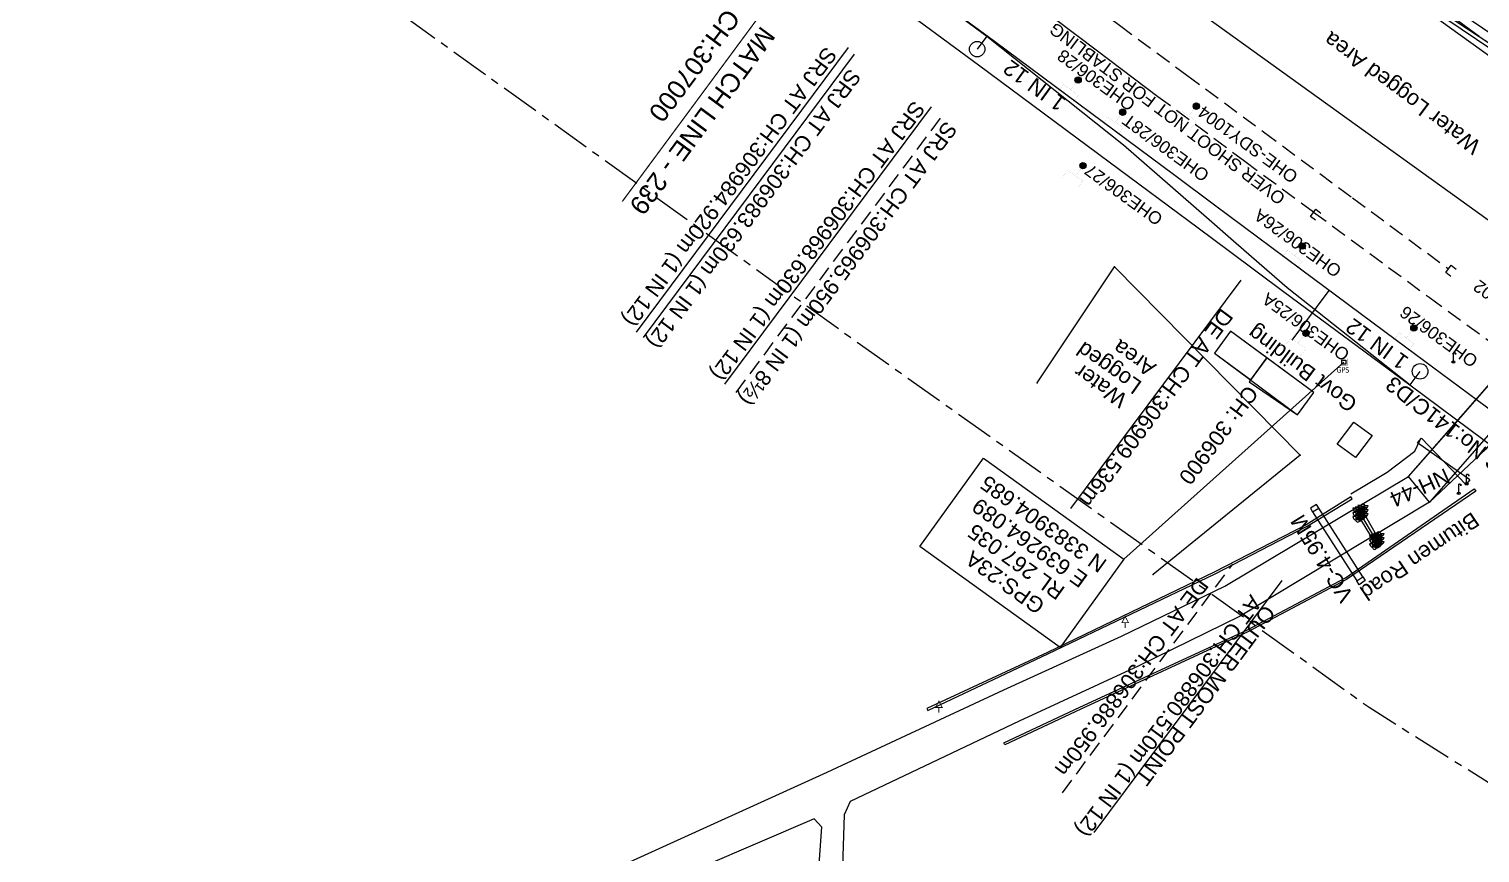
# Model space of a CAD drawing. Header units: metres. Extents: x 628572 to 650094, y 3375792 to 3391117.
# Drawn here: x 639052.5 to 639286, y 3383825.7 to 3383958.3 of the extents above; entities that cross this region are included whole.
import ezdxf
from ezdxf.enums import TextEntityAlignment as Align

# ---------------------------------------------------------------- set-up
doc = ezdxf.new("R2010")
doc.units = ezdxf.units.M
doc.header["$MEASUREMENT"] = 0
for name, pattern in [('CENTER', [2, 1.25, -0.25, 0.25, -0.25]), ('DASHED', [0.75, 0.5, -0.25]), ('PHANTOM2', [1.25, 0.625, -0.125, 0.125, -0.125, 0.125, -0.125])]:
    doc.linetypes.add(name, pattern=pattern)
for name, color, linetype, lineweight in [('Arch', 7, 'Continuous', 0), ('DFCC BOUNDARY', 6, 'CENTER', 0), ('Existing Chainage', 7, 'Continuous', 0), ('Existing IR Track', 143, 'Continuous', 0), ('Existing Railway Boundary', 7, 'CENTER', 0), ('Gate', 251, 'Continuous', 0), ('Govt buliding', 251, 'Continuous', 0), ('GPS', 251, 'Continuous', 0), ('Grill', 251, 'Continuous', 0), ('Lamp_Post', 7, 'Continuous', 0), ('MATCH LINE', 7, 'Continuous', 0), ('OHE MAST', 8, 'Continuous', 0), ('Pavers', 7, 'Continuous', 0), ('Retaining Wall', 251, 'Continuous', 0), ("SADHUGARH STN SRJ's", 251, 'Continuous', 0), ('Sign Board', 251, 'Continuous', 0), ('Subroad Edge', 34, 'Continuous', 0), ('Text', 251, 'Continuous', 0), ('TOPOSTYLEREMARK', 251, 'Continuous', 0), ('Water Logged Area', 5, 'Continuous', 0)]:
    doc.layers.add(name, color=color, linetype=linetype, lineweight=lineweight)
doc.styles.get("Standard").update_dxf_attribs({"font": 'arial.ttf'})
doc.styles.add('street name', font='tahoma.ttf', dxfattribs={"height": 2})
doc.styles.add('Style-Arial', font='arial.ttf')
doc.styles.add('Text', font='arial.ttf', dxfattribs={"height": 2})

# ---------------------------------------------------------------- blocks, each defined once
blk = doc.blocks.new('GPS')
at = {"const_width": 0.0279, "flags": 128}
blk.add_lwpolyline([(0.56, -0.56), (-0.56, -0.56), (-0.56, 0.56), (0.56, 0.56), (0.56, -0.56)], close=True, dxfattribs=at)
at = {"flags": 128}
blk.add_lwpolyline([(0.33, -0.33), (-0.33, -0.33), (-0.33, 0.33), (0.33, 0.33), (0.33, -0.33)], close=True, dxfattribs=at)
at = {"style": 'street name'}
blk.add_text('GPS', height=0.868, dxfattribs=at).set_placement((-1.16, -1.69, -111.29))
blk = doc.blocks.new('GT')
at = {"layer": 'Gate'}
for p, q in [((-0.5, -0.5), (-0.5, 0.5)), ((-0.5, 0.5), (0.5, -0.5)), ((0.5, 0.5), (0.5, -0.5))]:
    blk.add_line(p, q, dxfattribs=at)
at = {"layer": 'Gate', "flags": 128}
blk.add_lwpolyline([(0.5, 0.5), (-0.5, -0.5)], dxfattribs=at)
blk = doc.blocks.new('LP')
at = {"flags": 128}
for points in [[(0, 0), (0, 1.5)], [(0.25, 1.35), (0.44, 1.35)]]:
    blk.add_lwpolyline(points, dxfattribs=at)
for centre, radius, start, end in [((0.07, 0.99), 0.519, 57.6425, 97.3165), ((0.34, 1.33), 0.094, 11.7012, 168.0476)]:
    blk.add_arc(centre, radius, start, end)
at = {"extrusion": (0, 0, -1)}
blk.add_ellipse((0, 0.01), major_axis=(0.308, 0), ratio=0.400495, dxfattribs=at)
blk.add_ellipse((0.35, 1.36), major_axis=(0.0017, 0.0438), ratio=0.461056, start_param=1.74022, end_param=4.575836)
blk = doc.blocks.new('TSB')
at = {"const_width": 0.132, "flags": 128}
blk.add_lwpolyline([(-0.51, 0.84), (0.54, 0.84), (0, 1.85), (-0.51, 0.84)], close=True, dxfattribs=at)
at = {"const_width": 0.142, "flags": 128}
blk.add_lwpolyline([(0, 0.84), (0, 0)], dxfattribs=at)
blk = doc.blocks.new('SIG')
for color, points in [(1, [(-0.22, 0.42, 0.180295), (-0.01, 0.33, -0.00255), (0.01, 0.33, -0.00255), (0.02, 0.33, 0.180295), (0.23, 0.42, -0.002654), (0.25, 0.44, 0.184495), (0.33, 0.65, 1.000001), (-0.32, 0.65, 0.184495), (-0.24, 0.44, -0.002654)]), (2, [(0.23, -0.23, -0.002654), (0.25, -0.21, 0.184495), (0.33, 0.01, 1.000001), (-0.32, 0.01, 0.184495), (-0.24, -0.21, -0.002654), (-0.22, -0.23, 0.180295), (-0.01, -0.32, -0.00255), (0.01, -0.32, -0.00255), (0.02, -0.32, 0.180295)]), (3, [(0.23, -0.88, -0.002654), (0.25, -0.86, 0.184495), (0.33, -0.64, 1.000001), (-0.32, -0.64, 0.184495), (-0.24, -0.86, -0.002654), (-0.22, -0.88, 0.395599)])]:
    blk.add_hatch(color=color).paths.add_polyline_path(points)
for p, q in [((-0.31, 0.98), (-0.32, -0.9)), ((0.33, -0.9), (0.32, 0.98))]:
    blk.add_line(p, q)
at = {"flags": 128}
for points in [[(-0.31, 0.98), (-0.81, 0.98, 0.198758), (-0.42, 0.41, 0.003814), (-0.31, 0.39)], [(-0.31, 0.33), (-0.81, 0.33, 0.198758), (-0.42, -0.23, 0.003727), (-0.32, -0.26)], [(0.32, 0.98), (0.82, 0.98, -0.198758), (0.44, 0.41, -0.003814), (0.32, 0.39)], [(0.32, 0.33), (0.82, 0.33, -0.198758), (0.44, -0.23, -0.003727), (0.33, -0.26)], [(-0.32, -0.32), (-0.81, -0.32, 0.198758), (-0.42, -0.88, 0.003639), (-0.32, -0.9)], [(0.33, -0.32), (0.82, -0.32, -0.198758), (0.44, -0.88, -0.003639), (0.33, -0.9)]]:
    blk.add_lwpolyline(points, format="xyb", dxfattribs=at)
for centre, radius, start, end in [((0.01, 0.91), 0.324, 12.4049, 167.5951), ((0.01, 0.81), 0.357, 27.7578, 152.2422), ((0.01, -0.9), 0.324, 181.4572, 358.5428)]:
    blk.add_arc(centre, radius, start, end)
blk = doc.blocks.new('OHE MAST')
h = blk.add_hatch(color=256)
edge = h.paths.add_edge_path()
edge.add_arc((0, 0), 0.514, 0, 360)
at = {"const_width": 0.01, "flags": 128}
for points in [[(1.5, 3.5), (1.5, 2), (-1.5, 2), (-1.5, 3.5)], [(0, 2), (0, 0)]]:
    blk.add_lwpolyline(points, dxfattribs=at)
blk.add_circle((0, 0), 0.514)

msp = doc.modelspace()

# ---------------------------------------------------------------- linework, layer by layer
at = {"layer": 'Arch', "linetype": 'Continuous', "flags": 128}
for points in [[(639259.0594, 3383880.5843), (639260.0556, 3383881.164), (639259.7078, 3383881.7609), (639258.7115, 3383881.1811), (639259.0594, 3383880.5843)], [(639266.1725, 3383869.4782), (639267.1378, 3383870.1385), (639267.5582, 3383869.5185), (639266.5929, 3383868.8582), (639266.1725, 3383869.4782)]]:
    msp.add_lwpolyline(points, close=True, dxfattribs=at)
for points in [[(639267.1378, 3383870.1385), (639260.0556, 3383881.164)], [(639259.0594, 3383880.5843), (639266.1725, 3383869.4782)]]:
    msp.add_lwpolyline(points, dxfattribs=at)
at = {"layer": 'DFCC BOUNDARY', "ltscale": 5, "flags": 128}
msp.add_lwpolyline([(639330.3344, 3383899.5156), (639318.2605, 3383908.4746), (639330.1698, 3383924.5422), (639289.9442, 3383954.1409), (639249.4413, 3383983.465), (639208.9797, 3384012.5713), (639168.287, 3384041.646), (639127.3545, 3384070.5066), (639086.9912, 3384100.02), (639106.7272, 3384126.468), (639106.7272, 3384126.468), (639068.4496, 3384158.8483), (639029.3258, 3384190.0243), (638987.5451, 3384217.7937), (638945.5622, 3384245.1274), (638903.8458, 3384272.8226), (638862.2382, 3384300.6609), (638820.952, 3384328.8942), (638803.642, 3384305.6269), (638800.4356, 3384308.0183)], dxfattribs=at)
at = {"layer": 'Existing Chainage', "color": 7, "linetype": 'Continuous', "lineweight": 13, "flags": 128}
msp.add_lwpolyline([(639255.8001, 3383908.1886), (639261.7642, 3383916.2154)], dxfattribs=at)
at = {"layer": 'Existing IR Track'}
for points in [[(639022.1876, 3384100.3468), (639040.3753, 3384086.7935), (639059.5343, 3384072.6305), (639075.6389, 3384060.6199), (639093.2776, 3384047.4934), (639109.1273, 3384035.6735), (639127.771, 3384021.7821), (639136.9301, 3384014.7114), (639143.4304, 3384009.426), (639147.3029, 3384006.0587), (639152.1698, 3384001.9049), (639161.1482, 3383993.8441), (639166.7205, 3383988.8231), (639171.1988, 3383984.9273), (639182.4404, 3383975.5289), (639194.628, 3383966.0287), (639206.6694, 3383957.1449), (639228.6651, 3383939.6451), (639241.9977, 3383927.9784), (639246.7874, 3383923.8017), (639254.9569, 3383916.6913), (639274.751, 3383901.0129)], [(639127.7935, 3384021.7608), (639137.1957, 3384015.0848), (639144.0231, 3384010.3682), (639148.226, 3384007.5283), (639153.7351, 3384003.9499), (639161.9409, 3383999.0549), (639170.9001, 3383993.839), (639182.7693, 3383986.0852), (639187.2448, 3383982.9401), (639194.1884, 3383977.8239), (639197.97, 3383974.9308), (639206.8875, 3383968.1396), (639214.0041, 3383962.6718), (639224.4734, 3383954.7619), (639234.1846, 3383947.4364)]]:
    msp.add_lwpolyline(points, dxfattribs=at)
at = {"layer": 'Existing IR Track', "flags": 128}
for points in [[(639294.3077, 3383892.0601), (639272.5859, 3383908.1745), (639257.132, 3383919.6573), (639243.3124, 3383929.9553), (639236.9159, 3383934.7287), (639207.8857, 3383956.2476), (639194.6215, 3383966.0334), (639182.1279, 3383975.278), (639170.3934, 3383984.0617), (639165.688, 3383987.4577), (639159.447, 3383992.2106), (639134.2771, 3384010.9015), (639124.5911, 3384018.1244), (639106.2502, 3384031.738), (639090.4895, 3384043.4989), (639072.7618, 3384056.6237), (639056.7387, 3384068.5858), (639037.7036, 3384082.6663)], [(639291.4948, 3383888.4878), (639274.6983, 3383900.9493), (639254.4159, 3383916.0011), (639245.7018, 3383922.4546), (639240.6423, 3383926.2299), (639226.3566, 3383936.8275), (639205.3104, 3383952.4405), (639190.8636, 3383963.1504), (639179.1736, 3383971.8536), (639167.8052, 3383980.2967), (639161.7839, 3383984.7368), (639156.8009, 3383988.4578), (639131.528, 3384007.2249), (639121.6637, 3384014.5329), (639103.4224, 3384028.0283), (639087.8153, 3384039.6634), (639070.0315, 3384052.8197), (639053.9516, 3384064.7703), (639035.0014, 3384078.8373)]]:
    msp.add_lwpolyline(points, dxfattribs=at)
at = {"layer": 'Existing IR Track', "color": 88, "linetype": 'DASHED', "ltscale": 5}
for points in [[(639217.31, 3383966.8499), (639227.9715, 3383958.8751), (639238.8506, 3383950.8615), (639251.1944, 3383941.7051), (639265.4997, 3383931.1224), (639280.926, 3383919.6806)], [(639234.1846, 3383947.4364), (639248.1597, 3383937.0123), (639259.2419, 3383928.823)], [(639259.2419, 3383928.823), (639262.2481, 3383926.6017), (639277.8395, 3383915.104), (639299.7817, 3383899.1081), (639322.6069, 3383885.6823), (639341.7933, 3383876.63), (639359.2872, 3383870.0476), (639364.437, 3383868.1896), (639380.3049, 3383862.7731), (639403.9706, 3383854.6504), (639421.5208, 3383848.5663), (639440.1379, 3383841.8335), (639459.0217, 3383833.4642), (639479.7883, 3383821.6553), (639493.6212, 3383812.1565), (639511.4126, 3383797.8864), (639526.4588, 3383783.538), (639540.6399, 3383767.5184), (639541.3989, 3383766.6203)], [(639281.3288, 3383918.4769), (639280.4931, 3383919.0998), (639281.3589, 3383920.2613), (639282.2015, 3383919.6332)]]:
    msp.add_lwpolyline(points, dxfattribs=at)
at = {"layer": 'Existing IR Track', "color": 190, "linetype": 'DASHED', "ltscale": 5}
msp.add_lwpolyline([(639259.5517, 3383927.4946), (639258.716, 3383928.1175), (639259.5818, 3383929.279), (639260.4244, 3383928.6509)], dxfattribs=at)
msp.add_lwpolyline([(639259.5517, 3383927.4946), (639258.716, 3383928.1175), (639259.5818, 3383929.279), (639260.4244, 3383928.6509)], dxfattribs=at)
at = {"layer": 'Existing Railway Boundary', "ltscale": 5, "flags": 128}
msp.add_lwpolyline([(631983.38, 3389039.032), (631997.7807, 3389029.4226), (631998.0481, 3389028.4172), (632017.689, 3389013.381), (632054.7643, 3388986.9088), (632106.6339, 3388955.856), (632154.9467, 3388925.0992), (632230.8669, 3388875.9972), (632261.2753, 3388857.0709), (632290.5359, 3388840.2738), (632385.6616, 3388776.6365), (632400.5735, 3388766.5357), (632397.5375, 3388762.1235), (632395.5364, 3388759.1088), (632389.2973, 3388750.367), (632386.7075, 3388746.9674), (632380.0799, 3388739.4039), (632361.8258, 3388715.063), (632365.1364, 3388712.5802), (632373.8273, 3388706.8724), (632388.4278, 3388697.2834), (632403.5607, 3388687.3436), (632418.7904, 3388677.3402), (632434.5002, 3388667.0345), (632450.2517, 3388656.7014), (632466.7864, 3388645.8571), (632483.3195, 3388635.0137), (632501.7611, 3388622.9148), (632520.2525, 3388610.7831), (632536.8197, 3388599.9238), (632553.3588, 3388589.0829), (632565.8495, 3388580.885), (632578.4671, 3388572.604), (632596.9196, 3388560.5289), (632615.4939, 3388548.3741), (632635.6038, 3388535.295), (632652.8405, 3388523.9973), (632669.9946, 3388512.743), (632686.4084, 3388501.9869), (632696.8068, 3388495.1588), (632732.8678, 3388550.0585), (632815.552, 3388494.313), (632865.8266, 3388462.6693), (632954.7858, 3388408.1832), (633025.1519, 3388369.9037), (633056.7277, 3388353.8904), (633065.1399, 3388349.0145), (633088.5914, 3388328.9973), (633152.5885, 3388273.22), (633202.5468, 3388242.3953), (633264.4413, 3388204.6969), (633318.529, 3388171.7998), (633353.1394, 3388148.7029), (633406.9301, 3388112.3266), (633420.502, 3388103.4378), (633436.8123, 3388092.7008), (633466.2362, 3388073.356), (633479.8402, 3388064.4269), (633497.3225, 3388052.9837), (633514.7073, 3388041.6043), (633531.7969, 3388030.3277), (633546.129, 3388020.9518), (633562.4852, 3388010.2117), (633576.5949, 3388000.9466), (633594.4174, 3387989.2137), (633606.8568, 3387981.0241), (633607.7091, 3387982.3188), (633610.8424, 3387980.256), (633626.8506, 3387969.7582), (633642.9494, 3387959.201), (633660.1619, 3387947.8844), (633677.4438, 3387936.5221), (633693.0899, 3387926.2037), (633708.7685, 3387915.8637), (633726.0343, 3387904.4973), (633743.3468, 3387893.1002), (633758.2779, 3387883.3197), (633773.1647, 3387873.5681), (633789.2894, 3387862.9617), (633805.4356, 3387852.3412), (633820.4764, 3387842.4668), (633835.4704, 3387832.6232), (633852.0416, 3387821.7432), (633886.4734, 3387799.1411), (633904.4207, 3387787.3621), (633919.3393, 3387777.5707), (633934.3023, 3387767.7502), (633949.6629, 3387757.6969), (633964.9235, 3387747.7091), (633980.0551, 3387737.7098), (633995.2041, 3387727.6988), (634012.3387, 3387716.4289), (634029.3333, 3387705.2512), (634045.5362, 3387694.5849), (634061.6293, 3387683.9862), (634078.9907, 3387672.5929), (634096.3149, 3387661.224), (634113.1506, 3387650.1721), (634130.0059, 3387639.1072), (634145.8823, 3387628.6414), (634161.8963, 3387618.085), (634177.8703, 3387607.6107), (634193.7633, 3387597.1895), (634209.9993, 3387586.506), (634226.097, 3387575.9134), (634243.1652, 3387564.6955), (634260.1615, 3387553.5249), (634275.6177, 3387543.3646), (634291.1318, 3387533.1662), (634296.8083, 3387529.4449), (634291.9143, 3387522.0113), (634301.9583, 3387515.4268), (634317.7028, 3387505.1053), (634344.1271, 3387487.7818), (634370.6963, 3387470.3636), (634386.1901, 3387460.3813), (634401.9429, 3387450.229), (634426.4972, 3387434.0857), (634451.3792, 3387417.727), (634475.9114, 3387401.5928), (634500.3759, 3387385.5031), (634523.6732, 3387370.1555), (634547.0997, 3387354.7227), (634564.8006, 3387343.068), (634582.571, 3387331.3674), (634601.3879, 3387318.9723), (634620.2858, 3387306.5238), (634639.3106, 3387294.0156), (634658.1243, 3387281.6461), (634679.4814, 3387267.2836), (634702.026, 3387254.0413), (634712.9167, 3387246.4104), (634726.0042, 3387238.4627), (634737.8854, 3387230.0656), (634750.9438, 3387221.7267), (634764.9008, 3387212.4131), (634775.612, 3387204.6159), (634789.3703, 3387195.959), (634801.4607, 3387188.869), (634814.7172, 3387180.8194), (634815.4987, 3387180.2694), (634827.9598, 3387171.3498), (634840.5994, 3387164.128), (634854.2176, 3387155.5292), (634871.8787, 3387143.9515), (634877.6173, 3387139.7695), (634887.5373, 3387132.4757), (634902.4262, 3387121.5277), (634921.3448, 3387107.4791), (634940.6674, 3387093.1306), (634962.2421, 3387077.0753), (634984.1126, 3387060.8), (635000.5185, 3387048.6195), (635017.0238, 3387036.3652), (635035.7455, 3387022.426), (635054.4369, 3387008.5092), (635082.1937, 3386987.9155), (635109.8573, 3386967.3911), (635134.2436, 3386949.2611), (635158.5309, 3386931.2047), (635180.7563, 3386914.7058), (635202.7867, 3386898.3516), (635206.1213, 3386895.8016), (635211.1242, 3386892.0437), (635230.1367, 3386877.9281), (635249.207, 3386863.7701), (635270.9723, 3386847.61), (635292.819, 3386831.3895), (635313.1117, 3386816.3456), (635333.3618, 3386801.3334), (635352.372, 3386787.2182), (635371.5331, 3386772.9909), (635390.4616, 3386758.9197), (635409.8226, 3386744.527), (635427.2062, 3386731.6093), (635445.0434, 3386718.3546), (635461.6171, 3386706.0794), (635478.4695, 3386693.5976), (635493.4196, 3386682.4884), (635508.6023, 3386671.2062), (635518.0063, 3386664.2196), (635527.5618, 3386657.1206), (635543.461, 3386645.2907), (635559.7145, 3386633.1978), (635591.676, 3386610.2688), (635606.0755, 3386599.5015), (635620.6466, 3386588.6057), (635636.5434, 3386576.7606), (635652.3995, 3386564.9458), (635668.2493, 3386553.1365), (635683.9787, 3386541.4169), (635700.2614, 3386528.9886), (635716.7419, 3386516.4094), (635732.9183, 3386504.3569), (635749.0007, 3386492.3748), (635764.9276, 3386480.5277), (635780.91, 3386468.6394), (635796.8963, 3386456.7694), (635812.8908, 3386444.8934), (635829.3631, 3386432.6938), (635845.7912, 3386420.527), (635861.6814, 3386408.7334), (635877.6317, 3386396.8953), (635893.2055, 3386385.3425), (635908.8769, 3386373.7174), (635925.058, 3386361.6972), (635941.2668, 3386349.6564), (635956.6865, 3386338.1889), (635972.0823, 3386326.7391), (635987.7899, 3386315.0493), (636003.5308, 3386303.3347), (636019.0977, 3386291.765), (636034.6476, 3386280.2079), (636050.7681, 3386268.2256), (636066.8961, 3386256.2378), (636083.1084, 3386244.1987), (636099.3561, 3386232.1333), (636114.134, 3386221.1471), (636147.8198, 3386196.1265), (636166.7058, 3386182.1085), (636182.4635, 3386170.4111), (636198.2037, 3386158.7268), (636214.3364, 3386146.7471), (636230.3919, 3386134.8247), (636230.9614, 3386134.4025), (636228.154, 3386130.995), (636300.9317, 3386076.4069), (636382.1931, 3386014.4435), (636463.0816, 3385952.0584), (636544.2755, 3385889.3268), (636568.8921, 3385871.1182), (636613.4471, 3385839.7025), (636628.0709, 3385853.6506), (636650.5128, 3385835.4717), (636693.9069, 3385800.1065), (636686.7095, 3385790.4003), (636696.0629, 3385782.3378), (636710.473, 3385769.9165), (636766.0138, 3385726.4206), (636849.4668, 3385668.9836), (636931.64, 3385608.8479), (637013.8419, 3385548.1951), (637096.6082, 3385488.6336), (637121.9489, 3385470.2058), (637176.9181, 3385426.1737), (637258.1753, 3385363.4078), (637340.1494, 3385301.7514), (637422.2947, 3385241.0852), (637447.0788, 3385223.2045), (637528.2227, 3385160.8768), (637610.9552, 3385100.7612), (637694.8717, 3385041.953), (637753.3499, 3385002.2846), (637771.5944, 3384989.982), (637771.5944, 3384979.4924), (637852.0915, 3384922.0343), (637935.0162, 3384862.0714), (637993.4351, 3384821.4573), (638019.0158, 3384803.2052), (638102.4107, 3384745.0584), (638178.9785, 3384688.3398), (638237.6603, 3384636.8079), (638344.701, 3384557.2221), (638427.4112, 3384496.8586), (638508.4228, 3384435.5926), (638565.3238, 3384391.9743), (638589.782, 3384373.2765), (638631.8324, 3384337.8543), (638619.2503, 3384320.7689), (638700.6253, 3384258.2275), (638758.2306, 3384210.1286), (638748.4263, 3384194.4881), (638832.9819, 3384135.241), (638898.2751, 3384089.8354), (638910.685, 3384104.7359), (638994.0238, 3384045.8483), (639077.2216, 3383986.384), (639102.1383, 3383968.0886), (639159.8745, 3383926.5901), (639184.8741, 3383908.5552), (639242.6613, 3383867.4991), (639268.1519, 3383849.1332), (639327.9549, 3383811.5106), (639354.2186, 3383795.0507), (639414.5653, 3383756.9689), (639440.0428, 3383739.3736), (639498.3493, 3383699.1058), (639523.8465, 3383681.6785), (639574.9736, 3383646.7331), (639583.1624, 3383652.0276), (639689.1575, 3383571.5368), (639770.3529, 3383510.1038), (639826.8338, 3383467.0843), (639851.6063, 3383448.3401), (639907.8381, 3383405.1303), (639928.7552, 3383389.2727), (639932.4136, 3383385.8226), (639987.4639, 3383341.8457), (640012.7135, 3383323.0928), (640093.1273, 3383262.0565), (640171.8725, 3383196.1592), (640228.3322, 3383153.381), (640311.5957, 3383095.2106), (640394.8641, 3383036.2274), (640477.4145, 3382977.0386), (640559.1827, 3382915.4685), (640665.4567, 3382835.3045), (640720.6935, 3382789.5682), (640744.1896, 3382769.9043), (640801.5333, 3382727.7921), (640884.497, 3382668.355), (640967.4181, 3382609.4811), (641049.3321, 3382547.9775), (641130.842, 3382487.0083), (641212.6929, 3382426.3203), (641295.2397, 3382366.2732), (641377.1032, 3382305.6407), (641458.6913, 3382244.4694), (641539.788, 3382182.3426), (641622.1383, 3382122.0097), (641702.364, 3382062.6427), (641784.5528, 3382001.6936), (641867.0132, 3381941.5198), (641973.939, 3381862.1361), (642047.1447, 3381806.5386), (642111.3474, 3381756.247), (642135.5451, 3381737.1522), (642191.6481, 3381692.8805), (642216.3665, 3381674.0919), (642297.8377, 3381612.4104), (642380.4062, 3381552.4772), (642463.3246, 3381492.4122), (642545.7114, 3381431.7783), (642627.5896, 3381371.9523), (642710.042, 3381311.7191), (642794.2249, 3381254.3826), (642875.8129, 3381193.2771), (642956.3456, 3381130.3141), (643036.4583, 3381067.3443), (643117.185, 3381004.8095), (643172.4593, 3380960.8682), (643197.158, 3380942.1115), (643255.3116, 3380901.5691), (643282.0179, 3380885.9855), (643340.0019, 3380844.3971), (643414.9945, 3380785.1482), (643451.8986, 3380756.7808), (643532.8037, 3380694.4612), (643535.2972, 3380692.6635), (643551.2784, 3380680.8194), (643567.3357, 3380668.919), (643583.0638, 3380657.2952), (643598.7082, 3380645.7333), (643614.3081, 3380634.1892), (643630.1523, 3380622.4653), (643650.0814, 3380608.0318), (643669.585, 3380593.9065), (643682.7179, 3380584.1884), (643695.5222, 3380574.7117), (643709.3225, 3380564.4893), (643722.9637, 3380554.3847), (643737.887, 3380543.3483), (643752.8235, 3380532.3022), (643768.2592, 3380520.8389), (643783.7331, 3380509.3472), (643799.7855, 3380497.4973), (643815.9413, 3380485.5714), (643832.7782, 3380473.1288), (643849.7289, 3380460.6021), (643866.059, 3380448.5159), (643882.3496, 3380436.4589), (643898.3816, 3380424.7148), (643914.2305, 3380413.1048), (643929.3278, 3380401.9147), (643944.4267, 3380390.7231), (643959.7518, 3380379.1349), (643975.3902, 3380367.3097), (643987.907, 3380358.1055), (644000.1603, 3380349.0958), (644017.4569, 3380336.3184), (644034.4669, 3380323.7528), (644046.4455, 3380314.9727), (644249.4258, 3380165.3983), (644621.007, 3379887.6965), (644676.9944, 3379845.4482), (644702.8645, 3379825.9912), (644738.6024, 3379799.4801), (644742.2817, 3379796.7418), (644771.2557, 3379773.8192), (644804.6479, 3379750.2058), (644834.554, 3379728.6172), (644848.5372, 3379718.5093), (644863.2911, 3379707.9396), (644878.1999, 3379697.2589), (644893.8111, 3379686.127), (644909.381, 3379675.0245), (644918.4816, 3379668.5863), (644935.1691, 3379656.7791), (644907.7997, 3379620.3367), (644936.8456, 3379598.666), (644961.4527, 3379618.4234), (645145.9779, 3379481.4776), (645154.4712, 3379493.1591), (645276.7247, 3379402.534), (645270.2115, 3379393.7381), (645468.3754, 3379252.8811), (645478.6859, 3379267.1096), (645498.5589, 3379252.3702), (645510.5872, 3379243.9988), (645510.5872, 3379243.9988), (645531.3517, 3379228.922), (645544.8911, 3379218.91), (645549.0311, 3379215.8257)], dxfattribs=at)
at = {"layer": 'Govt buliding', "linetype": 'Continuous', "flags": 128}
for points in [[(639251.696, 3383905.373), (639245.853, 3383909.66), (639243.266, 3383906.098), (639249.1108, 3383901.8097), (639251.696, 3383905.373)], [(639256.664, 3383896.218), (639259.252, 3383899.78), (639251.696, 3383905.373), (639248.8775, 3383901.4938), (639256.664, 3383896.218)], [(639263.0285, 3383891.4985), (639265.6917, 3383895.0336), (639268.634, 3383892.8497), (639265.9708, 3383889.3145), (639263.0285, 3383891.4985)]]:
    msp.add_lwpolyline(points, close=True, dxfattribs=at)
at = {"layer": 'Grill', "linetype": 'Continuous', "flags": 128}
msp.add_lwpolyline([(639265.2213, 3383883.4867), (639270.0196, 3383886.3399), (639271.101, 3383886.987), (639275.5268, 3383890.332), (639276.3098, 3383892.0746)], dxfattribs=at)
at = {"layer": 'MATCH LINE', "linetype": 'PHANTOM2', "ltscale": 15, "const_width": 0.2}
msp.add_lwpolyline([(639223.8253, 3384033.1105), (639147.9774, 3383930.5188)], dxfattribs=at)
at = {"layer": 'Pavers', "linetype": 'Continuous', "flags": 128}
msp.add_lwpolyline([(639277.87, 3383882.1592), (639274.5329, 3383886.2582), (639281.7484, 3383894.4767), (639296.8127, 3383911.7046), (639301.0585, 3383908.5777), (639286.9289, 3383890.665), (639277.87, 3383882.1592)], dxfattribs=at)
at = {"layer": 'Pavers'}
for p in [(639281.748, 3383894.477), (639274.533, 3383886.258), (639277.87, 3383882.159)]:
    msp.add_point(p, dxfattribs=at)
at = {"layer": 'Retaining Wall', "linetype": 'Continuous', "flags": 128}
for points in [[(639185.3406, 3384027.4362), (639196.3656, 3384019.5415), (639226.676, 3383997.8478), (639244.9516, 3383984.84), (639268.5223, 3383968.142), (639295.1395, 3383950.0908), (639295.4329, 3383950.764), (639268.6689, 3383968.3832), (639245.1691, 3383985.0843), (639226.8577, 3383998.1077), (639196.5493, 3384019.8073)], [(639265.4678, 3383882.6659), (639265.2139, 3383882.9992), (639258.0365, 3383878.5192), (639243.2525, 3383870.902), (639216.3849, 3383857.9769), (639196.995, 3383848.938), (639197.1304, 3383848.6383), (639216.488, 3383857.7139), (639243.4121, 3383870.633), (639258.2064, 3383878.2923), (639265.4678, 3383882.6659)]]:
    msp.add_lwpolyline(points, dxfattribs=at)
msp.add_lwpolyline([(639285.092, 3383884.3006), (639285.3175, 3383883.9361), (639264.5505, 3383869.6894), (639248.6407, 3383861.2873), (639221.7741, 3383848.8494), (639209.5461, 3383843.1176), (639209.4066, 3383843.4353), (639221.5927, 3383849.1361), (639248.4781, 3383861.5574), (639264.3716, 3383869.9928), (639285.092, 3383884.3006)], close=True, dxfattribs=at)
at = {"layer": "SADHUGARH STN SRJ's", "color": 7}
for p, q in [((639206.6695, 3383957.1448), (639205.0925, 3383955.0293)), ((639274.751, 3383901.0129), (639276.3724, 3383903.1881))]:
    msp.add_line(p, q, dxfattribs=at)
at = {"layer": "SADHUGARH STN SRJ's", "lineweight": 13, "flags": 128}
for points in [[(639150.2704, 3383909.4835), (639184.4061, 3383955.2834)], [(639151.3986, 3383908.6426), (639185.3651, 3383954.2154)], [(639164.5069, 3383901.1465), (639197.7606, 3383945.763)], [(639223.9297, 3383829.0096), (639254.1537, 3383869.561)]]:
    msp.add_lwpolyline(points, dxfattribs=at)
at = {"layer": "SADHUGARH STN SRJ's", "color": 88, "linetype": 'DASHED', "lineweight": 13, "ltscale": 5, "flags": 128}
for points in [[(639166.304, 3383899.8071), (639199.5861, 3383944.4616)], [(639218.812, 3383835.3896), (639246.2099, 3383872.1494)]]:
    msp.add_lwpolyline(points, dxfattribs=at)
at = {"layer": "SADHUGARH STN SRJ's", "color": 190, "lineweight": 13, "flags": 128}
msp.add_lwpolyline([(639220.1783, 3383881.0983), (639247.5762, 3383917.858)], dxfattribs=at)
at = {"layer": "SADHUGARH STN SRJ's", "color": 7}
for centre in [(639205.0925, 3383955.0293), (639276.3724, 3383903.1881)]:
    msp.add_circle(centre, 1.2487, dxfattribs=at)
at = {"layer": 'Subroad Edge', "linetype": 'Continuous', "flags": 128}
for points in [[(639034.826, 3383772.6226), (639064.5473, 3383785.8776), (639096.3216, 3383800.2144), (639122.7405, 3383812.2904), (639149.7616, 3383824.5292), (639180.9483, 3383838.7011), (639209.3962, 3383851.9355), (639228.3164, 3383860.5578), (639244.9608, 3383868.6118), (639274.5323, 3383886.2474), (639296.8113, 3383911.7044), (639306.1879, 3383924.8755), (639312.7379, 3383934.485), (639310.737, 3383938.9023), (639301.9366, 3383947.3114), (639296.1524, 3383951.7952), (639269.6852, 3383969.8166), (639227.9637, 3383999.9634), (639197.6515, 3384021.581)], [(639410.8434, 3383990.0153), (639392.0605, 3384021.1831), (639387.5706, 3384018.0496), (639379.6464, 3384011.1908), (639369.5109, 3384001.0607), (639357.224, 3383984.8237), (639346.2694, 3383970.8737), (639332.3461, 3383951.9042), (639317.0479, 3383931.3438), (639310.074, 3383921.1138), (639301.0623, 3383908.5812), (639277.8674, 3383882.1574), (639247.4053, 3383863.8194), (639231.012, 3383855.7525), (639211.8402, 3383846.9087), (639184.6647, 3383833.994), (639183.7048, 3383831.8395), (639183.0786, 3383813.4856)], [(639178.9126, 3383813.4325), (639180.0819, 3383829.8577), (639178.8321, 3383831.1899), (639151.8771, 3383819.5907), (639125.4621, 3383807.7403), (639098.7011, 3383795.5355), (639064.8974, 3383780.2702), (639037.2661, 3383767.6875)]]:
    msp.add_lwpolyline(points, dxfattribs=at)
at = {"layer": 'Subroad Edge', "flags": 128}
for points in [[(639269.036, 3383875.775), (639266.344, 3383880.173)], [(639269.368, 3383875.992), (639266.741, 3383880.363)], [(639267.137, 3383880.619), (639269.719, 3383876.135)]]:
    msp.add_lwpolyline(points, dxfattribs=at)
at = {"layer": 'Text', "linetype": 'Continuous', "flags": 128}
msp.add_lwpolyline([(639245.8535, 3383909.6598), (639243.2663, 3383906.0978), (639256.6644, 3383896.2184), (639259.2516, 3383899.7804), (639245.8535, 3383909.6598)], close=True, dxfattribs=at)
at = {"layer": 'TOPOSTYLEREMARK'}
msp.add_line((639264.089, 3383904.685), (639228.6704, 3383872.9676), dxfattribs=at)
at = {"layer": 'TOPOSTYLEREMARK', "linetype": 'Continuous', "flags": 128}
msp.add_lwpolyline([(639228.6704, 3383872.9676), (639218.4373, 3383858.7713), (639195.8872, 3383875.0261), (639206.1203, 3383889.2224), (639228.6704, 3383872.9676)], close=True, dxfattribs=at)
at = {"layer": 'Water Logged Area', "linetype": 'Continuous', "flags": 128}
for points in [[(639112.0971, 3384082.9752), (639148.594, 3384053.4264), (639185.2543, 3384027.3154), (639225.0074, 3383998.9454), (639307.818, 3383939.3888), (639288.6798, 3383926.5713), (639205.8692, 3383986.1279)], [(639214.7392, 3383901.345), (639227.1759, 3383920.0138), (639257.0808, 3383889.7127), (639233.3925, 3383870.4849)]]:
    msp.add_lwpolyline(points, dxfattribs=at)
at = {"layer": 'Water Logged Area'}
for p in [(639227.176, 3383920.014), (639214.739, 3383901.345), (639257.081, 3383889.713), (639233.393, 3383870.485)]:
    msp.add_point(p, dxfattribs=at)

# ---------------------------------------------------------------- block references
at = {"layer": 'Gate', "xscale": 10.23324183156939, "yscale": 0.9997814888924802, "zscale": 3.198594340419437, "rotation": 319.2277033070624}
msp.add_blockref('GT', (639280.1686, 3383888.7146), dxfattribs=at)
at = {"layer": 'GPS'}
msp.add_blockref('GPS', (639264.089, 3383904.685), dxfattribs=at)
at = {"layer": 'Lamp_Post', "linetype": 'Continuous'}
for p in [(639281.733, 3383904.673), (639283.858, 3383885.082), (639282.589, 3383883.542)]:
    msp.add_blockref('LP', p, dxfattribs=at)
at = {"layer": 'OHE MAST', "color": 2, "rotation": 143.3908318566117}
for p in [(639221.337, 3383950.068), (639240.356, 3383945.858), (639228.505, 3383944.888), (639222.115, 3383936.28), (639257.392, 3383923.366), (639275.377, 3383910.174), (639258.009, 3383909.324)]:
    msp.add_blockref('OHE MAST', p, dxfattribs=at)
at = {"layer": 'Sign Board', "linetype": 'Continuous'}
for name, p in [('SIG', (639266.344, 3383880.173)), ('SIG', (639266.741, 3383880.363)), ('SIG', (639267.137, 3383880.619)), ('SIG', (639269.036, 3383875.775)), ('SIG', (639269.368, 3383875.992)), ('SIG', (639269.719, 3383876.135)), ('TSB', (639228.904, 3383861.905)), ('TSB', (639198.929, 3383848.276))]:
    msp.add_blockref(name, p, dxfattribs=at)

# ---------------------------------------------------------------- texts
at = {"layer": 'Existing Chainage', "color": 7, "lineweight": 0, "attachment_point": 4, "line_spacing_factor": 0.6, "style": 'Style-Arial'}
for s, insert, char_height, rotation in [('CH:307000', (639165.9325, 3383960.8879), 3, 233.183461), ('CH: 306900', (639249.5015, 3383900.4103), 2.5, 233.386423)]:
    msp.add_mtext(s, dxfattribs=dict(at, insert=insert, char_height=char_height, rotation=rotation))
at = {"layer": 'MATCH LINE', "linetype": 'Continuous'}
msp.add_text('MATCH LINE - 239', height=3, rotation=233.623712, dxfattribs=at).set_placement((639170.3564, 3383958.9172))
at = {"layer": 'OHE MAST'}
for s, p in [('OHE306/28', (639218.9305, 3383955.1339)), ('OHE306/28T', (639229.4379, 3383944.7551)), ('OHE-SDY1004', (639241.5798, 3383946.0639)), ('OHE306/27', (639223.3488, 3383936.7066)), ('OHE306/26A', (639250.5997, 3383929.4597)), ('OHE306/25A', (639251.9055, 3383915.979)), ('OHE-SDY1002', (639285.8978, 3383918.0391)), ('OHE306/26', (639274.0666, 3383913.8634))]:
    msp.add_text(s, height=2, rotation=144, dxfattribs=at).set_placement(p, align=Align.RIGHT)
at = {"layer": "SADHUGARH STN SRJ's", "color": 7}
for p in [(639219.6053, 3383946.8531), (639274.7134, 3383905.2681)]:
    msp.add_text('1 IN 12', height=2.5, rotation=144, dxfattribs=at).set_placement(p)
at = {"layer": "SADHUGARH STN SRJ's", "lineweight": 13, "char_height": 2.5, "width": 55.170098, "attachment_point": 4, "rotation": 233.301951, "line_spacing_factor": 0.648, "style": 'Style-Arial'}
for s, insert in [('\\A1;SRJ AT {\\A0;CH:306984.920m (1 IN 12)}', (639181.3981, 3383955.0922)), ('\\A1;SRJ AT {\\A0;CH:306983.630m (1 IN 12)}', (639185.2659, 3383951.5527)), ('\\A1;SRJ AT {\\A0;CH:306968.630m (1 IN 12)}', (639195.574, 3383946.4009)), ('\\A1;OUTER MOST POINT\\PAT {\\A0;CH:306880.510m (1 IN 12)}', (639250.8798, 3383866.0965))]:
    msp.add_mtext(s, dxfattribs=dict(at, insert=insert))
at = {"layer": "SADHUGARH STN SRJ's", "color": 88, "lineweight": 13, "char_height": 2.5, "attachment_point": 4, "rotation": 233.301951, "line_spacing_factor": 0.648, "style": 'Style-Arial'}
for s, insert, width in [('\\A1;SRJ AT {\\A0;CH:306965.950m (1 IN 8½)}', (639200.7405, 3383943.1211), 55.802626), ('\\A1;DE AT {\\A0;CH:306886.950m }', (639241.4923, 3383869.4828), 55.170098)]:
    msp.add_mtext(s, dxfattribs=dict(at, insert=insert, width=width))
at = {"layer": "SADHUGARH STN SRJ's", "color": 190, "lineweight": 13, "insert": (639245.4304, 3383912.7658), "char_height": 2.5, "width": 55.170098, "attachment_point": 4, "rotation": 233.301951, "line_spacing_factor": 0.648, "style": 'Style-Arial'}
msp.add_mtext('\\A1;DE AT {\\A0;CH:306909.536m }', dxfattribs=at)
at = {"layer": 'Subroad Edge', "linetype": 'Continuous', "style": 'Text'}
for s, rotation, p in [('NH-44', 204.483532, (639280.3976, 3383887.6955)), ('Bitumen Road', 214.105482, (639284.7627, 3383880.6619))]:
    msp.add_text(s, height=2.5, rotation=rotation, dxfattribs=at).set_placement(p)
at = {"layer": 'Text', "style": 'Text'}
for s, height, rotation, p in [('OVER SHOOT NOT FOR STABLING', 2, 143, (639254.8671, 3383931.4298)), ('LC.No:141C/D3', 2.5, 142.285088, (639291.5873, 3383887.4743))]:
    msp.add_text(s, height=height, rotation=rotation, dxfattribs=at).set_placement(p)
at = {"layer": 'Text'}
for s, rotation, p in [('Water Logged Area', 143.3481, (639286.3537, 3383939.9237)), ('Govt Building', 143.489743, (639266.5021, 3383898.4312)), ('Logged', 144.741165, (639231.7819, 3383901.386)), ('Area', 144.741165, (639234.0892, 3383904.1971)), ('Water', 144.741165, (639229.4648, 3383899.1878)), ('VC-4.95M', 121.652936, (639265.7568, 3383867.034))]:
    msp.add_text(s, height=2.5, rotation=rotation, dxfattribs=at).set_placement(p)
at = {"layer": 'TOPOSTYLEREMARK'}
for s, p in [('N 3383904.685', (639215.7443, 3383878.6254)), ('E 639264.089', (639213.5515, 3383875.5834)), ('RL 267.035', (639211.3587, 3383872.5413)), ('GPS:23A ', (639209.1659, 3383869.4993))]:
    msp.add_text(s, height=2.5, rotation=144.214821, dxfattribs=at).set_placement(p, align=Align.MIDDLE_CENTER)

doc.saveas('drawing.dxf')
